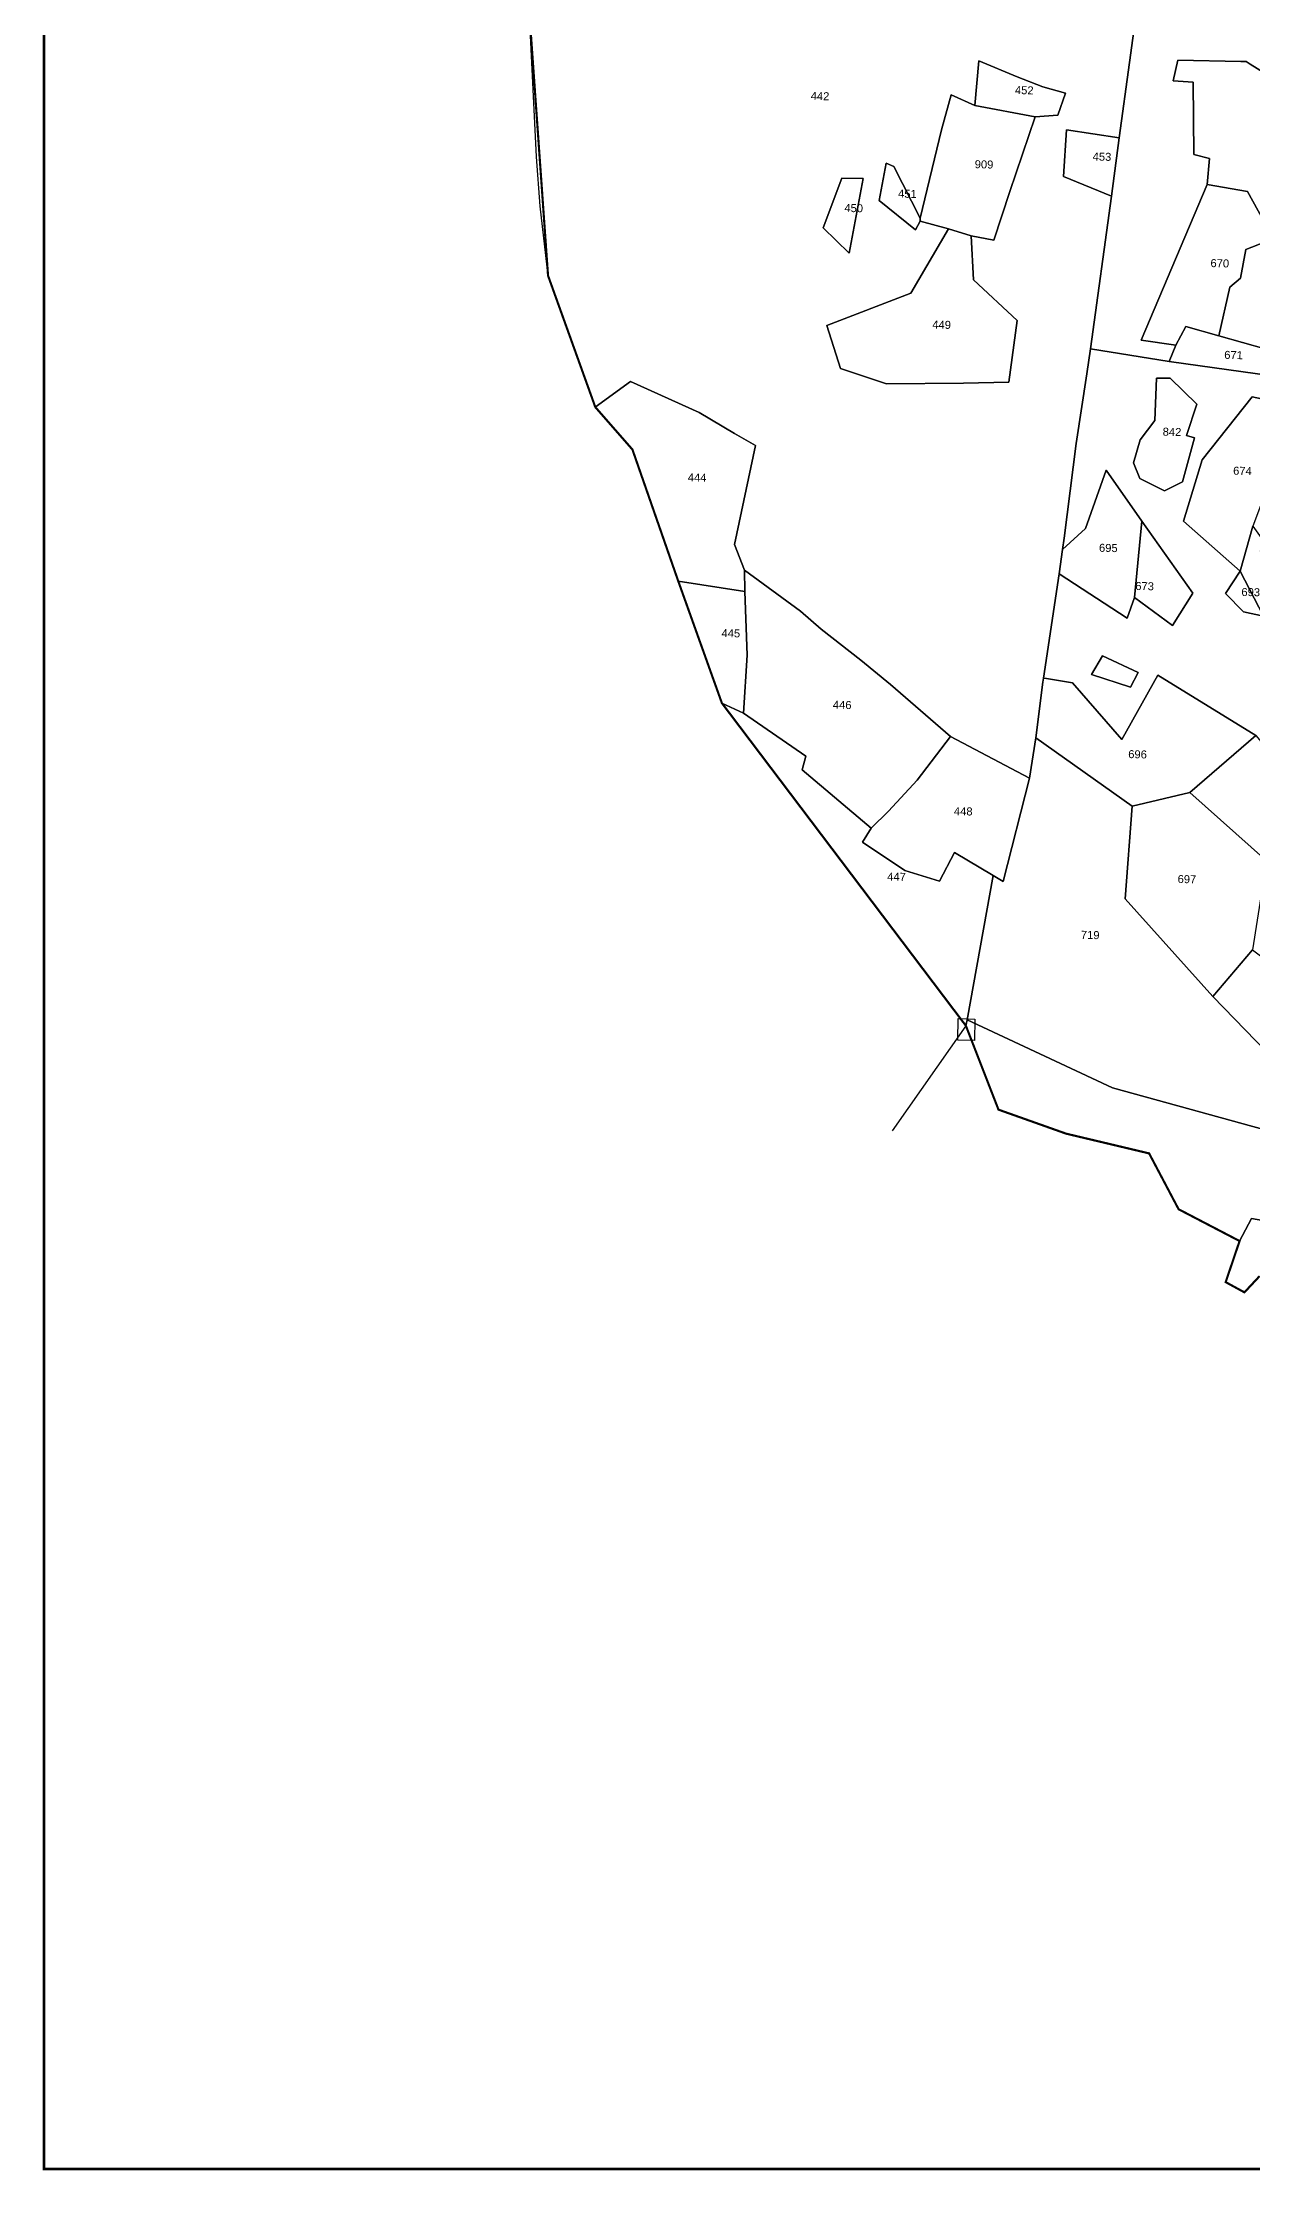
# Model space of a CAD drawing. Header units: inches. Extents: x 191080 to 197844, y 1603242 to 1613996.
# Drawn here: x 191080 to 193348, y 1603244 to 1607233 of the extents above; entities that cross this region are included whole.
import ezdxf

# ---------------------------------------------------------------- set-up
doc = ezdxf.new("R2010")
doc.units = ezdxf.units.IN
doc.header["$LTSCALE"] = 15
doc.header["$MEASUREMENT"] = 0
for name, color, linetype in [('PLOT', 7, 'Continuous'), ('PLOT NO', 7, 'Continuous'), ('text2', 7, 'Continuous'), ('VILLAGE BOUNDARY STONES', 1, 'Continuous'), ('VILLAGE BOUNDRY', 5, 'Continuous')]:
    doc.layers.add(name, color=color, linetype=linetype)
doc.styles.get("Standard").update_dxf_attribs({"font": 'arial.ttf'})

msp = doc.modelspace()

# ---------------------------------------------------------------- linework, layer by layer
at = {"layer": 'PLOT'}
for points in [[(193133.3, 1607309.5), (193117.8, 1607195.4), (193117.8, 1607195.4), (193098.5, 1607054), (192999.2, 1607069.4), (192993.7, 1606981.4), (193083.6, 1606944.9), (193044.6, 1606658.5), (193037.4, 1606612.1), (193017.8, 1606481), (192995, 1606303.9), (192992, 1606282.8), (192985.6, 1606237), (192956.1, 1606041.5), (192956.1, 1606041.5), (192955.1, 1606033.7), (192942.1, 1605929.4), (192930.1, 1605854.1), (192782.1, 1605932.1), (192669.4, 1606029.5), (192614, 1606074.8), (192539.5, 1606132.9), (192500.6, 1606166.8), (192396, 1606243.5), (192376.9, 1606291.8), (192416.3, 1606477.5), (192377.2, 1606499.7), (192310.7, 1606539.6), (192182.1, 1606597.7), (192116.1, 1606549.4), (192027.5, 1606795.8), (192012.6, 1606926.2), (192005.8, 1607018.8), (191992.9, 1607283.2)], [(193435.5, 1607135.3), (193344, 1607192.3), (193336.2, 1607197.2), (193326.4, 1607197.4), (193208, 1607199.7), (193199.5, 1607161.3), (193236.7, 1607158.7), (193238.5, 1607022.7), (193267.5, 1607015.2), (193263.3, 1606966.5), (193139.7, 1606674.7), (193204.5, 1606665.7), (193192.2, 1606635.2), (193044.6, 1606658.5), (193044.6, 1606658.5), (193083.6, 1606944.9), (193098.5, 1607054), (193117.8, 1607195.4), (193133.3, 1607309.5), (193298.6, 1607265.9), (193355.6, 1607337.8)], [(193354.4, 1605933.8), (193170.9, 1606046.9), (193103.4, 1605926.2), (193011, 1606032.6), (192962, 1606040.5), (192956.1, 1606041.5), (192956.1, 1606041.5), (192956.1, 1606041.5), (192985.6, 1606237), (193113.2, 1606153.6), (193126.9, 1606192.3), (193198.2, 1606140.2), (193236.5, 1606200.8), (193140.8, 1606335.4), (193073.8, 1606431.1), (193035.3, 1606322.1), (192992, 1606282.8), (192995, 1606303.9), (193017.8, 1606481), (193037.4, 1606612.1), (193044.6, 1606658.5), (193192.2, 1606635.2), (193411.1, 1606604.6)], [(193402.6, 1606556.8), (193347.9, 1606568.7), (193254, 1606450.7), (193219.1, 1606335.7), (193324.9, 1606241.6), (193297.5, 1606200), (193331.5, 1606165.6), (193368.6, 1606157.7)], [(193456.2, 1605008.8), (193346.2, 1605028.2), (193324, 1604986.2), (193209.7, 1605045.8), (193154.4, 1605150.5), (192998.8, 1605187.5), (192872, 1605232.5), (192810.9, 1605389.7), (192813, 1605401.1), (193086, 1605273.3), (193410.1, 1605184.1)], [(193361.2, 1604920.1), (193333.1, 1604890), (193297.9, 1604909.2), (193324, 1604986.2), (193346.2, 1605028.2), (193456.2, 1605008.8)]]:
    msp.add_lwpolyline(points, dxfattribs=at)
for points in [[(192778, 1606883.6), (192707.6, 1606762.7), (192550.1, 1606702.2), (192576.1, 1606621.6), (192662, 1606592.8), (192806.5, 1606594.2), (192891.4, 1606596.1), (192906.8, 1606711.5), (192825.4, 1606787.9), (192820.5, 1606870.7), (192863.4, 1606862.4), (192893, 1606953.7), (192940.6, 1607093.6), (192983, 1607096.4), (192997.7, 1607137.7), (192955.2, 1607149.9), (192907, 1607168.4), (192835.1, 1607198.4), (192827.5, 1607114.6), (192783.1, 1607134.8), (192764.9, 1607069.2), (192725.1, 1606903.5), (192675.8, 1607000.2), (192661.3, 1607007), (192648, 1606937), (192716.4, 1606882), (192725.3, 1606897.7), (192778, 1606883.6)], [(192940.6, 1607093.6), (192827.5, 1607114.6), (192835.1, 1607198.4), (192907, 1607168.4), (192955.2, 1607149.9), (192997.7, 1607137.7), (192983, 1607096.4), (192940.6, 1607093.6)], [(192940.6, 1607093.6), (192827.5, 1607114.6), (192835.1, 1607198.4), (192907, 1607168.4), (192955.2, 1607149.9), (192997.7, 1607137.7), (192983, 1607096.4), (192940.6, 1607093.6)], [(193435.5, 1607135.3), (193461.2, 1607087.7), (193465.8, 1607013.3), (193498, 1606960.3), (193471.9, 1606849.7), (193398.6, 1606867.5), (193372.3, 1606859.1), (193379, 1606880.9), (193338.9, 1606953.7), (193263.3, 1606966.5), (193267.5, 1607015.2), (193238.5, 1607022.7), (193236.7, 1607158.7), (193199.5, 1607161.3), (193208, 1607199.7), (193326.4, 1607197.4), (193336.2, 1607197.2), (193344, 1607192.3), (193435.5, 1607135.3)], [(192940.6, 1607093.6), (192893, 1606953.7), (192863.4, 1606862.4), (192820.5, 1606870.7), (192778, 1606883.6), (192725.3, 1606897.7), (192725.1, 1606903.5), (192764.9, 1607069.2), (192783.1, 1607134.8), (192827.5, 1607114.6), (192940.6, 1607093.6)], [(192940.6, 1607093.6), (192893, 1606953.7), (192863.4, 1606862.4), (192820.5, 1606870.7), (192778, 1606883.6), (192725.3, 1606897.7), (192725.1, 1606903.5), (192764.9, 1607069.2), (192783.1, 1607134.8), (192827.5, 1607114.6), (192940.6, 1607093.6)], [(193083.6, 1606944.9), (192993.7, 1606981.4), (192999.2, 1607069.4), (193098.5, 1607054), (193083.6, 1606944.9)], [(192725.3, 1606897.7), (192716.4, 1606882), (192648, 1606937), (192661.3, 1607007), (192675.8, 1607000.2), (192725.1, 1606903.5), (192725.3, 1606897.7)], [(192725.3, 1606897.7), (192716.4, 1606882), (192648, 1606937), (192661.3, 1607007), (192675.8, 1607000.2), (192725.1, 1606903.5), (192725.3, 1606897.7)], [(192543, 1606885.4), (192592, 1606838.1), (192618, 1606978.1), (192578.1, 1606978.4), (192543, 1606885.4)], [(192543, 1606885.4), (192578.1, 1606978.4), (192618, 1606978.1), (192592, 1606838.1), (192543, 1606885.4)], [(193223.2, 1606700.5), (193204.5, 1606665.7), (193139.7, 1606674.7), (193263.3, 1606966.5), (193338.9, 1606953.7), (193379, 1606880.9), (193372.3, 1606859.1), (193336, 1606845.1), (193325.9, 1606791.3), (193305.5, 1606774.1), (193285.2, 1606683), (193223.2, 1606700.5)], [(192820.5, 1606870.7), (192825.4, 1606787.9), (192906.8, 1606711.5), (192891.4, 1606596.1), (192806.5, 1606594.2), (192662, 1606592.8), (192576.1, 1606621.6), (192550.1, 1606702.2), (192707.6, 1606762.7), (192778, 1606883.6), (192820.5, 1606870.7)], [(192820.5, 1606870.7), (192825.4, 1606787.9), (192906.8, 1606711.5), (192891.4, 1606596.1), (192806.5, 1606594.2), (192662, 1606592.8), (192576.1, 1606621.6), (192550.1, 1606702.2), (192707.6, 1606762.7), (192778, 1606883.6), (192820.5, 1606870.7)], [(193372.3, 1606859.1), (193398.6, 1606867.5), (193471.9, 1606849.7), (193502, 1606817.6), (193469.5, 1606680.7), (193418, 1606645.5), (193285.2, 1606683), (193305.5, 1606774.1), (193325.9, 1606791.3), (193336, 1606845.1), (193372.3, 1606859.1)], [(193223.2, 1606700.5), (193285.2, 1606683), (193418, 1606645.5), (193411.1, 1606604.6), (193192.2, 1606635.2), (193204.5, 1606665.7), (193223.2, 1606700.5)], [(192396, 1606243.5), (192396.4, 1606203.7), (192271.6, 1606223.2), (192185.7, 1606469.9), (192116.1, 1606549.4), (192182.1, 1606597.7), (192310.7, 1606539.6), (192377.2, 1606499.7), (192416.3, 1606477.5), (192376.9, 1606291.8), (192396, 1606243.5)], [(193168, 1606603.5), (193193.8, 1606603.9), (193243.9, 1606554.9), (193224.5, 1606496.3), (193239.5, 1606492), (193216.9, 1606409.3), (193183.5, 1606392.7), (193136.7, 1606415.7), (193125.2, 1606444.7), (193137.7, 1606487.8), (193165.4, 1606524.4), (193168, 1606603.5)], [(193168, 1606603.5), (193193.8, 1606603.9), (193243.9, 1606554.9), (193224.5, 1606496.3), (193239.5, 1606492), (193216.9, 1606409.3), (193183.5, 1606392.7), (193136.7, 1606415.7), (193125.2, 1606444.7), (193137.7, 1606487.8), (193165.4, 1606524.4), (193168, 1606603.5)], [(193168, 1606603.5), (193165.4, 1606524.4), (193137.7, 1606487.8), (193125.2, 1606444.7), (193136.7, 1606415.7), (193183.5, 1606392.7), (193216.9, 1606409.3), (193239.5, 1606492), (193224.5, 1606496.3), (193243.9, 1606554.9), (193193.8, 1606603.9), (193168, 1606603.5)], [(193349.1, 1606326), (193324.9, 1606241.6), (193219.1, 1606335.7), (193254, 1606450.7), (193347.9, 1606568.7), (193402.6, 1606556.8), (193402.6, 1606556.8), (193379.8, 1606409.6), (193349.1, 1606326)], [(193126.9, 1606192.3), (193113.2, 1606153.6), (192985.6, 1606237), (192992, 1606282.8), (193035.3, 1606322.1), (193073.8, 1606431.1), (193140.8, 1606335.4), (193126.9, 1606192.3)], [(193126.9, 1606192.3), (193113.2, 1606153.6), (192985.6, 1606237), (192992, 1606282.8), (193035.3, 1606322.1), (193073.8, 1606431.1), (193140.8, 1606335.4), (193126.9, 1606192.3)], [(193140.8, 1606335.4), (193236.5, 1606200.8), (193198.2, 1606140.2), (193126.9, 1606192.3), (193140.8, 1606335.4)], [(193140.8, 1606335.4), (193236.5, 1606200.8), (193198.2, 1606140.2), (193126.9, 1606192.3), (193140.8, 1606335.4)], [(193494.9, 1606165.5), (193440.5, 1606140.8), (193368.6, 1606157.7), (193324.9, 1606241.6), (193349.1, 1606326), (193375.2, 1606289.5), (193362.4, 1606278.8), (193409.5, 1606213.2), (193425.9, 1606218.8), (193494.9, 1606165.5)], [(192393.9, 1605975.8), (192401, 1606084.4), (192396.4, 1606203.7), (192396, 1606243.5), (192500.6, 1606166.8), (192539.5, 1606132.9), (192614, 1606074.8), (192669.4, 1606029.5), (192782.1, 1605932.1), (192719.4, 1605850), (192665.8, 1605792.3), (192633.1, 1605759.9), (192503.8, 1605869.4), (192510.8, 1605894.9), (192393.9, 1605975.8)], [(193324.9, 1606241.6), (193368.6, 1606157.7), (193331.5, 1606165.6), (193297.5, 1606200), (193324.9, 1606241.6)], [(192396.4, 1606203.7), (192401, 1606084.4), (192393.9, 1605975.8), (192353.4, 1605994.6), (192353.4, 1605994.6), (192271.6, 1606223.2), (192396.4, 1606203.7)], [(193066.8, 1606083), (193134, 1606051.9), (193119.3, 1606024.7), (193046.4, 1606048.1), (193066.8, 1606083)], [(193066.8, 1606083), (193134, 1606051.9), (193119.3, 1606024.7), (193046.4, 1606048.1), (193066.8, 1606083)], [(193066.8, 1606083), (193046.4, 1606048.1), (193119.3, 1606024.7), (193134, 1606051.9), (193066.8, 1606083)], [(193122.4, 1605801.4), (192942.1, 1605929.4), (192955.1, 1606033.7), (192956.1, 1606041.5), (192962, 1606040.5), (193011, 1606032.6), (193103.4, 1605926.2), (193170.9, 1606046.9), (193354.4, 1605933.8), (193231, 1605826.9), (193122.4, 1605801.4)], [(192353.4, 1605994.6), (192393.9, 1605975.8), (192510.8, 1605894.9), (192503.8, 1605869.4), (192633.1, 1605759.9), (192617.2, 1605734.2), (192696.2, 1605680.7), (192761.1, 1605660.5), (192789.4, 1605714.7), (192862.1, 1605671.2), (192813, 1605401.1), (192813, 1605401.1), (192810.9, 1605389.7), (192810.9, 1605389.7), (192353.4, 1605994.6)], [(192930.1, 1605854.1), (192880.7, 1605660.1), (192880.7, 1605660.1), (192862.1, 1605671.2), (192789.4, 1605714.7), (192761.1, 1605660.5), (192696.2, 1605680.7), (192617.2, 1605734.2), (192633.1, 1605759.9), (192665.8, 1605792.3), (192719.4, 1605850), (192782.1, 1605932.1), (192930.1, 1605854.1)], [(193419.6, 1605216), (193410.1, 1605184.1), (193086, 1605273.3), (192813, 1605401.1), (192862.1, 1605671.2), (192880.7, 1605660.1), (192930.1, 1605854.1), (192942.1, 1605929.4), (193122.4, 1605801.4), (193109.2, 1605627.7), (193274, 1605444.5), (193435.7, 1605277.8), (193419.6, 1605216)], [(193374.3, 1605699.2), (193231, 1605826.9), (193354.4, 1605933.8), (193425.4, 1605850.3), (193455.7, 1605784), (193374.3, 1605699.2)], [(193274, 1605444.5), (193109.2, 1605627.7), (193122.4, 1605801.4), (193231, 1605826.9), (193374.3, 1605699.2), (193348.3, 1605532.1), (193274, 1605444.5)], [(193435.7, 1605277.8), (193274, 1605444.5), (193348.3, 1605532.1), (193512.4, 1605408.8), (193644.3, 1605434.3), (193761.1, 1605412.6), (193758, 1605353.5), (193710.2, 1605213.1), (193700.3, 1605184), (193571.2, 1605193.1), (193586, 1605259.7), (193554.4, 1605264.3), (193541, 1605245.8), (193470.6, 1605266.6), (193435.7, 1605277.8)]]:
    msp.add_lwpolyline(points, close=True, dxfattribs=at)
at = {"layer": 'text2', "color": 5, "const_width": 5}
msp.add_lwpolyline([(191082.3, 1613532), (197839.7, 1613532), (197839.7, 1603246.5), (191082.3, 1603246.5)], close=True, dxfattribs=at)
at = {"layer": 'VILLAGE BOUNDARY STONES', "linetype": 'Continuous'}
msp.add_lwpolyline([(192796.6, 1605403.1), (192827.9, 1605402.4), (192827, 1605361.9), (192795.7, 1605362.6)], close=True, dxfattribs=at)
at = {"layer": 'VILLAGE BOUNDRY', "linetype": 'Continuous', "const_width": 4}
msp.add_lwpolyline([(193361.2, 1604920.1), (193333.1, 1604890), (193297.9, 1604909.2), (193324, 1604986.2), (193209.7, 1605045.8), (193154.4, 1605150.5), (192998.8, 1605187.5), (192872, 1605232.5), (192810.9, 1605389.7), (192353.4, 1605994.6), (192271.6, 1606223.2), (192185.7, 1606469.9), (192116.1, 1606549.4), (192027.5, 1606795.8), (191992.9, 1607283.2)], dxfattribs=at)
at = {"layer": 'VILLAGE BOUNDRY', "linetype": 'Continuous'}
msp.add_lwpolyline([(192810.9, 1605389.7), (192672.7, 1605193)], dxfattribs=at)

# ---------------------------------------------------------------- texts
at = {"layer": 'PLOT NO', "color": 7}
for s, p in [('452', (192902.7, 1607136.3)), ('442', (192519.8, 1607125.3)), ('909', (192827.3, 1606997.3)), ('453', (193048.4, 1607011.7)), ('451', (192683.6, 1606942.2)), ('450', (192582.9, 1606915.3)), ('670', (193269.3, 1606811.9)), ('449', (192747.8, 1606696.7)), ('671', (193295.1, 1606639.9)), ('842', (193179.7, 1606495.9)), ('674', (193311.8, 1606422.8)), ('444', (192289.4, 1606410.3)), ('695', (193060.3, 1606278.3)), ('673', (193128.3, 1606206.7)), ('693', (193327.3, 1606195.5)), ('445', (192352.6, 1606118.4)), ('446', (192561.3, 1605984.1)), ('696', (193115.1, 1605891.5)), ('448', (192788.3, 1605784.6)), ('447', (192663.3, 1605662)), ('697', (193207.7, 1605657.4)), ('719', (193026.3, 1605552.8))]:
    msp.add_text(s, height=15, rotation=358.7911, dxfattribs=at).set_placement(p)

doc.saveas('drawing.dxf')
